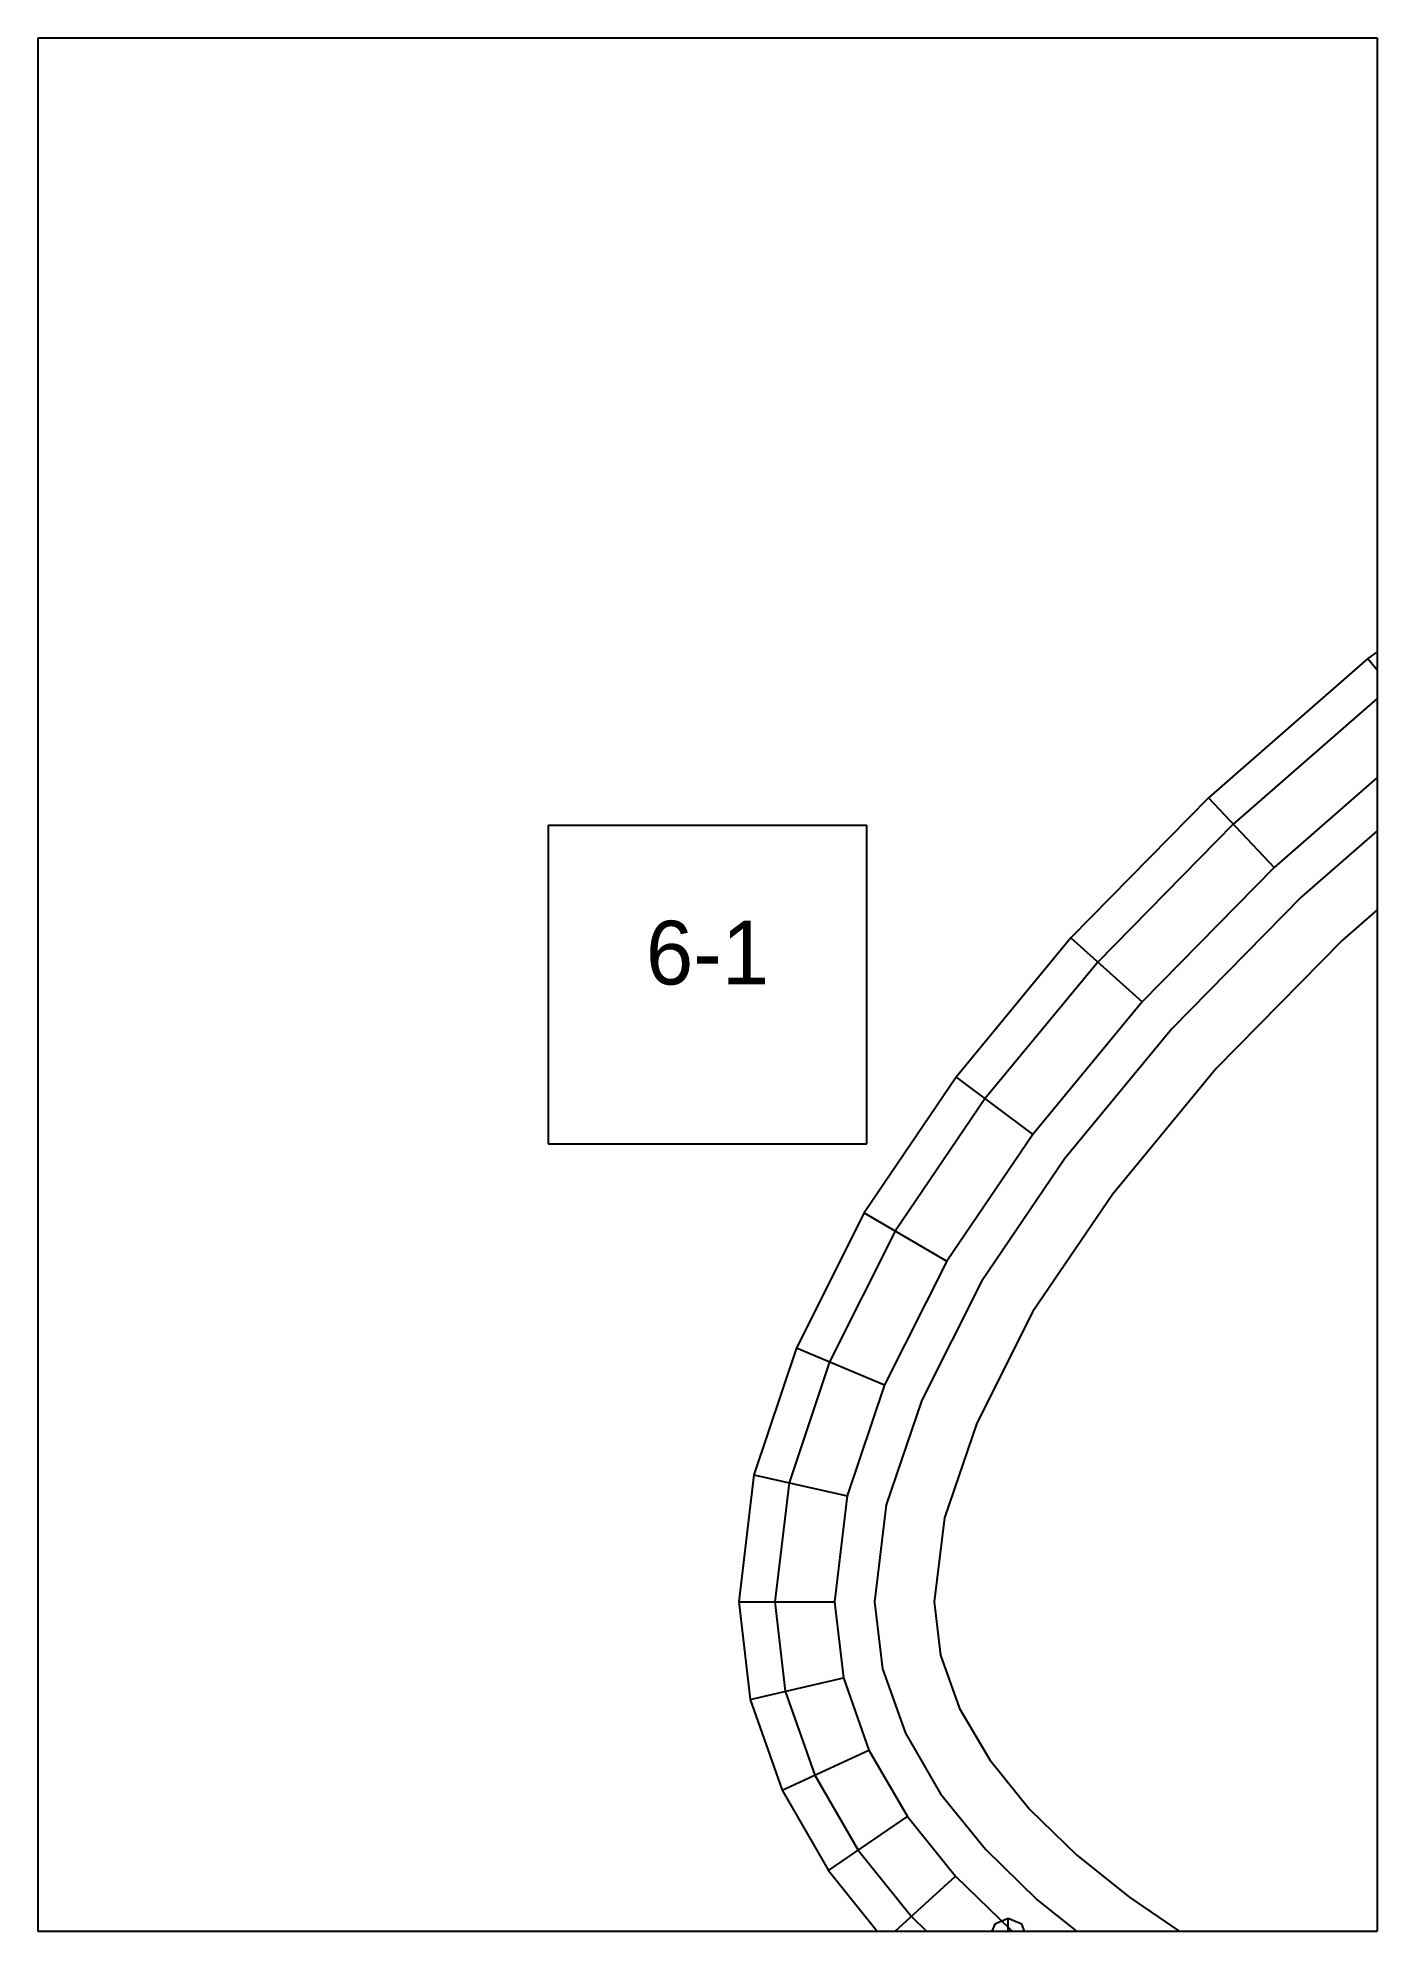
# Paper-space layout 'Plan 6-1' of a CAD drawing. Header units: metres, sheet in millimetres. Extents: x 0 to 210, y 0 to 297.
# The model-space entities are those that its viewports show. They can reach past a viewport. Long polylines and large blocks are cut down to what shows.
import ezdxf
from ezdxf.enums import TextEntityAlignment as Align

# ---------------------------------------------------------------- set-up
doc = ezdxf.new("R2010")
doc.units = ezdxf.units.M
for name, color, linetype in [('default', 7, 'Continuous'), ('TEXTLAYER', 7, 'Continuous'), ('VIEWPORTS', 7, 'Continuous')]:
    doc.layers.add(name, color=color, linetype=linetype)

msp = doc.modelspace()

# ---------------------------------------------------------------- linework, layer by layer
at = {"color": 9}
for p, q in [((0, -1188), (0, -1485)), ((210, -1188), (210, -1485)), ((210, -1188), (210, -1485)), ((0, -1485), (210, -1485)), ((0, -1485), (210, -1485)), ((0, -1485), (0, -1782)), ((210, -1485), (420, -1485)), ((210, -1485), (210, -1782)), ((210, -1485), (420, -1485)), ((210, -1485), (210, -1782)), ((80, -1608.5), (130, -1608.5)), ((80, -1608.5), (80, -1658.5)), ((130, -1658.5), (130, -1608.5)), ((80, -1658.5), (130, -1658.5)), ((0, -1782), (210, -1782)), ((0, -1782), (210, -1782)), ((0, -1782), (0, -2079)), ((210, -1782), (420, -1782)), ((210, -1782), (210, -2079)), ((210, -1782), (420, -1782)), ((210, -1782), (210, -2079))]:
    msp.add_line(p, q, dxfattribs=at)
at = {"layer": 'default', "color": 7, "linetype": 'Continuous'}
for p, q in [((237, -1560.92), (208.57, -1582.37)), ((208.57, -1582.37), (183.55, -1604.24)), ((208.57, -1582.37), (218.02, -1594.01)), ((212.13, -1586.75), (187.42, -1608.35)), ((218.02, -1594.01), (193.84, -1615.15)), ((218.02, -1594.01), (193.84, -1615.15)), ((222, -1598.9), (198.16, -1619.73)), ((183.55, -1604.24), (161.99, -1626.2)), ((183.55, -1604.24), (193.84, -1615.15)), ((227.89, -1606.16), (204.58, -1626.53)), ((187.42, -1608.35), (166.19, -1629.98)), ((193.84, -1615.15), (173.14, -1636.24)), ((193.84, -1615.15), (173.14, -1636.24)), ((198.16, -1619.73), (177.82, -1640.45)), ((161.99, -1626.2), (143.99, -1648.05)), ((161.99, -1626.2), (173.14, -1636.24)), ((204.58, -1626.53), (184.77, -1646.7)), ((166.19, -1629.98), (148.51, -1651.43)), ((173.14, -1636.24), (155.99, -1657.04)), ((173.14, -1636.24), (155.99, -1657.04)), ((177.82, -1640.45), (161.04, -1660.82)), ((143.99, -1648.05), (129.57, -1669.31)), ((143.99, -1648.05), (155.99, -1657.04)), ((184.77, -1646.7), (168.52, -1666.42)), ((148.51, -1651.43), (134.44, -1672.17)), ((155.99, -1657.04), (142.51, -1676.9)), ((155.99, -1657.04), (142.51, -1676.9)), ((161.04, -1660.82), (147.94, -1680.09)), ((168.52, -1666.42), (156.01, -1684.82)), ((129.57, -1669.31), (118.94, -1690.52)), ((129.57, -1669.31), (142.51, -1676.9)), ((134.44, -1672.17), (124.15, -1692.69)), ((142.51, -1676.9), (132.78, -1696.29)), ((142.51, -1676.9), (132.78, -1696.29)), ((147.94, -1680.09), (138.6, -1698.72)), ((156.01, -1684.82), (147.23, -1702.32)), ((118.94, -1690.52), (112.27, -1710.41)), ((124.15, -1692.69), (117.78, -1711.66)), ((118.94, -1690.52), (132.78, -1696.29)), ((132.78, -1696.29), (126.9, -1713.72)), ((132.78, -1696.29), (126.9, -1713.72)), ((138.6, -1698.72), (133.04, -1715.11)), ((147.23, -1702.32), (142.16, -1717.18)), ((112.27, -1710.41), (109.9, -1730.33)), ((112.27, -1710.41), (126.9, -1713.72)), ((117.78, -1711.66), (115.55, -1730.33)), ((126.9, -1713.72), (124.9, -1730.33)), ((126.9, -1713.72), (124.9, -1730.33)), ((133.04, -1715.11), (131.2, -1730.33)), ((142.16, -1717.18), (140.55, -1730.33)), ((109.9, -1730.33), (124.9, -1730.33)), ((109.9, -1730.33), (111.7, -1745.66)), ((115.55, -1730.33), (117.2, -1744.38)), ((124.9, -1730.33), (126.31, -1742.27)), ((124.9, -1730.33), (126.31, -1742.27)), ((131.2, -1730.33), (132.45, -1740.84)), ((140.55, -1730.33), (141.56, -1738.73)), ((141.56, -1738.73), (144.52, -1747.05)), ((111.7, -1745.66), (126.31, -1742.27)), ((126.31, -1742.27), (130.31, -1753.61)), ((126.31, -1742.27), (130.31, -1753.61)), ((132.45, -1740.84), (136.03, -1750.97)), ((111.7, -1745.66), (116.69, -1759.9)), ((117.2, -1744.38), (121.82, -1757.53)), ((144.52, -1747.05), (149.25, -1755.15)), ((136.03, -1750.97), (141.55, -1760.45)), ((116.69, -1759.9), (130.31, -1753.61)), ((130.31, -1753.61), (136.36, -1764.02)), ((130.31, -1753.61), (136.36, -1764.02)), ((149.25, -1755.15), (155.48, -1762.86)), ((121.82, -1757.53), (128.65, -1769.31)), ((116.69, -1759.9), (123.99, -1772.51)), ((141.55, -1760.45), (148.57, -1769.15)), ((123.99, -1772.51), (136.36, -1764.02)), ((136.36, -1764.02), (143.91, -1773.39)), ((136.36, -1764.02), (143.91, -1773.39)), ((155.48, -1762.86), (162.9, -1770.07)), ((128.65, -1769.31), (136.99, -1779.69)), ((148.57, -1769.15), (156.71, -1777.08)), ((162.9, -1770.07), (171.23, -1776.74)), ((123.99, -1772.51), (132.81, -1783.49)), ((132.81, -1783.49), (143.91, -1773.39)), ((143.91, -1773.39), (152.54, -1781.8)), ((143.91, -1773.39), (152.54, -1781.8)), ((156.71, -1777.08), (165.68, -1784.26)), ((171.23, -1776.74), (180.25, -1782.86)), ((136.99, -1779.69), (146.34, -1788.8)), ((142.6, -1793.04), (152.54, -1781.8)), ((150.03, -1780.91), (149.16, -1783.03)), ((152.16, -1780.03), (150.03, -1780.91)), ((154.28, -1780.91), (152.16, -1780.03)), ((152.16, -1786.03), (152.16, -1780.03)), ((152.54, -1781.8), (161.94, -1789.33)), ((152.54, -1781.8), (161.94, -1789.33)), ((155.16, -1783.03), (154.28, -1780.91)), ((149.16, -1783.03), (150.03, -1785.15)), ((149.16, -1783.03), (155.16, -1783.03)), ((154.28, -1785.15), (155.16, -1783.03)), ((180.25, -1782.86), (189.85, -1788.48))]:
    msp.add_line(p, q, dxfattribs=at)

# ---------------------------------------------------------------- texts
at = {"layer": 'TEXTLAYER', "color": 1}
msp.add_text('6-1', height=10, dxfattribs=at).set_placement((105, -1633.5), align=Align.CENTER)

psp = doc.layouts.new('Plan 6-1')

# ---------------------------------------------------------------- viewports
at = {"layer": 'VIEWPORTS'}
psp.add_viewport(center=(105, 148.5), size=(210, 297), view_center_point=(105, -1633.5), view_height=297, dxfattribs=at)

doc.saveas('drawing.dxf')
